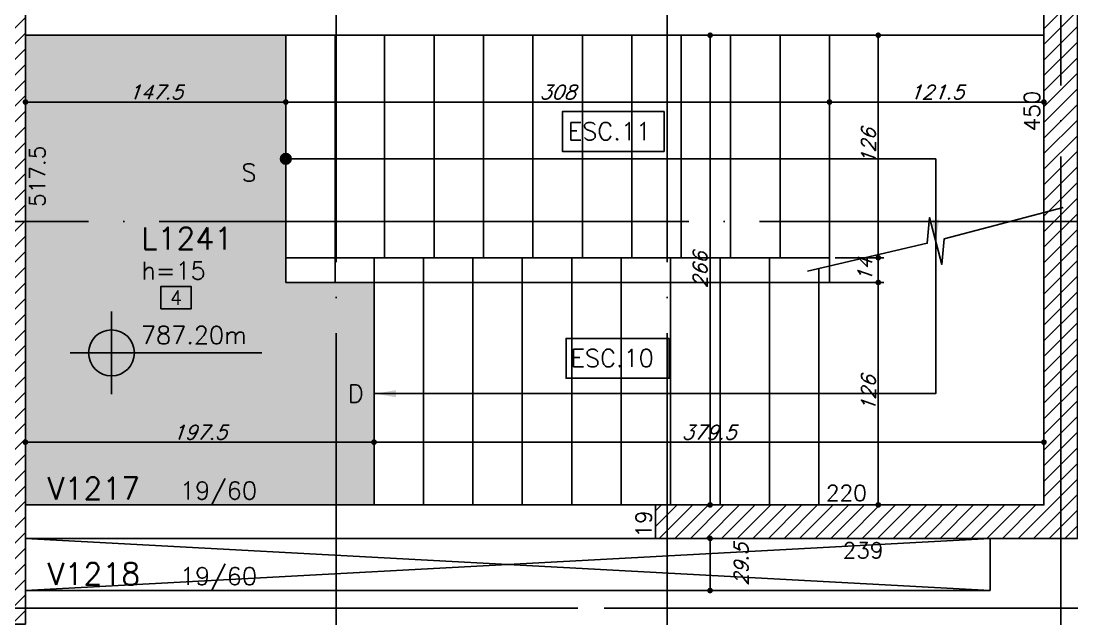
# Model space of a CAD drawing. Extents: x -4228 to 5417, y -2048 to 2452.
# Drawn here: x 17 to 612, y -21 to 318 of the extents above; entities that cross this region are included whole.
import ezdxf
from ezdxf.enums import TextEntityAlignment as Align

# ---------------------------------------------------------------- set-up
doc = ezdxf.new("R2010")
doc.units = 0
doc.header["$LTSCALE"] = 50
doc.header["$MEASUREMENT"] = 0
doc.linetypes.add('EIXO', pattern=[6.8, 6, -0.4, 0, -0.4])
doc.layers.get('0').update_dxf_attribs({"linetype": 'CONTINUOUS'})
doc.layers.get('DEFPOINTS').update_dxf_attribs({"linetype": 'CONTINUOUS'})
for name, color, linetype in [('242', 3, 'CONTINUOUS'), ('F-AUX', 2, 'CONTINUOUS'), ('F-COTAS', 106, 'CONTINUOUS'), ('F-COTAS-FUROS', 50, 'CONTINUOUS'), ('F-EIXO', 12, 'EIXO'), ('F-ESCADAS', 2, 'CONTINUOUS'), ('F-LAJES-DIM', 2, 'CONTINUOUS'), ('F-LAJES-NOME', 4, 'CONTINUOUS'), ('F-NÍVEL-PLANTA', 2, 'CONTINUOUS'), ('F-PILARES-DIM', 172, 'CONTINUOUS'), ('F-PILARES-HACH', 174, 'CONTINUOUS'), ('F-PILARES-S', 170, 'CONTINUOUS'), ('F-TEXTO', 6, 'CONTINUOUS'), ('F-TEXTO ESCADA', 2, 'CONTINUOUS'), ('F-TEXTO-YELLOW', 2, 'CONTINUOUS'), ('F-VIGAS', 3, 'CONTINUOUS'), ('F-VIGAS-DIM', 2, 'CONTINUOUS'), ('F-VIGAS-NOME', 4, 'CONTINUOUS'), ('F-VÃO', 1, 'CONTINUOUS')]:
    doc.layers.add(name, color=color, linetype=linetype)
doc.layers.add('F-DESNIVEL-3', color=7, linetype='CONTINUOUS', true_color=0xd5c7ff)
doc.styles.add('5385-ARQ-PB-BAS-PLA-TER-TORRE-A-106-TXT$0$R60-75', font='simplex.shx', dxfattribs={"height": 0.1125})
doc.styles.add('CP-TEXT-INCL', font='simplex.shx', dxfattribs={"oblique": 20})
doc.styles.add('MCP', font='simplex.shx')
doc.styles.add('ROMANS', font='simplex.shx')
doc.dimstyles.new('CP-COTAS-50', dxfattribs={"dimscale": 0.64, "dimtxt": 12.5, "dimasz": 5, "dimexe": 5, "dimexo": 5, "dimgap": 2.5, "dimtad": 1, "dimdec": 1, "dimdsep": 46, "dimtxsty": 'CP-TEXT-INCL', "dimblk1": 'DOT', "dimblk2": 'DOT', "dimsah": 1, "dimcen": 9, "dimclrd": 256, "dimclre": 256, "dimclrt": 256, "dimadec": 0, "dimazin": 0, "dimtfac": 1, "dimtdec": 1, "dimtmove": 2, "dimatfit": 3, "dimldrblk": 'DOT', "dimfxl": 0, "dimtolj": 1, "dimarcsym": 0})

# ---------------------------------------------------------------- blocks, each defined once
blk = doc.blocks.new('*U15')
at = {"layer": 'F-EIXO'}
blk.add_line((0, 0), (0, -2655), dxfattribs=at)
at = {"layer": 'F-TEXTO', "style": 'ROMANS'}
blk.add_attdef('EIXO', text='', height=17.5, rotation=360, dxfattribs=at).set_placement((0, 28.21), align=Align.MIDDLE_CENTER)
blk = doc.blocks.new('*U20')
at = {"layer": 'F-EIXO'}
blk.add_line((0, 0), (0, -2755), dxfattribs=at)
at = {"layer": 'F-TEXTO', "style": 'ROMANS'}
blk.add_attdef('EIXO', text='', height=17.5, rotation=360, dxfattribs=at).set_placement((0, 28.2072), align=Align.MIDDLE_CENTER)
blk = doc.blocks.new('*U21')
at = {"layer": 'F-EIXO'}
blk.add_line((0, 0), (0, -2655), dxfattribs=at)
at = {"layer": 'F-TEXTO', "style": 'ROMANS'}
blk.add_attdef('EIXO', text='', height=17.5, rotation=360, dxfattribs=at).set_placement((0, 28.21), align=Align.MIDDLE_CENTER)
blk = doc.blocks.new('*U29')
at = {"layer": 'F-EIXO'}
blk.add_line((0, 0), (7285, 0), dxfattribs=at)
at = {"layer": 'F-TEXTO', "style": 'ROMANS'}
blk.add_attdef('EIXO', text='', height=17.5, dxfattribs=at).set_placement((-28.2072, 0), align=Align.MIDDLE_CENTER)
blk = doc.blocks.new('*U32')
at = {"layer": 'F-EIXO'}
blk.add_line((0, 0), (7285, 0), dxfattribs=at)
at = {"layer": 'F-TEXTO', "style": 'ROMANS'}
blk.add_attdef('EIXO', text='', height=17.5, dxfattribs=at).set_placement((-28.2072, 0), align=Align.MIDDLE_CENTER)
blk = doc.blocks.new('*U38')
at = {"layer": 'F-EIXO'}
blk.add_line((0, 0), (7197, 0), dxfattribs=at)
at = {"layer": 'F-TEXTO', "style": 'ROMANS'}
blk.add_attdef('EIXO', text='', height=17.5, dxfattribs=at).set_placement((-28.2072, 0), align=Align.MIDDLE_CENTER)
blk = doc.blocks.new('_DOT')
at = {"color": 0, "linetype": 'ByBlock'}
blk.add_line((-0.5, 0), (-1, 0), dxfattribs=at)
at = {"color": 0, "linetype": 'ByBlock', "const_width": 0.5}
blk.add_lwpolyline([(-0.25, 0, 1), (0.25, 0, 1)], format="xyb", close=True, dxfattribs=at)
blk = doc.blocks.new('*D341')
at = {"layer": 'DEFPOINTS', "color": 0, "linetype": 'Continuous', "transparency": 16777216}
for p in [(406.88, 24.5), (406.88, 24.5), (406.88, -5)]:
    blk.add_point(p, dxfattribs=at)
at = {"layer": 'F-COTAS', "linetype": 'Continuous', "lineweight": -2, "transparency": 16777216}
blk.add_line((406.88, -1.8), (406.88, 21.3), dxfattribs=at)
at = {"layer": 'F-COTAS', "linetype": 'Continuous', "lineweight": -2, "transparency": 16777216, "xscale": 3.2, "yscale": 3.2, "zscale": 3.2}
for p, rotation in [((406.88, 24.5), 90), ((406.88, -5), 270)]:
    blk.add_blockref('_DOT', p, dxfattribs=dict(at, rotation=rotation))
at = {"layer": 'F-COTAS', "linetype": 'Continuous', "transparency": 16777216, "insert": (424.48, 9.75), "char_height": 8, "attachment_point": 5, "rotation": 90, "style": 'CP-TEXT-INCL'}
blk.add_mtext('\\A1;29.5', dxfattribs=at)
blk = doc.blocks.new('*D342')
at = {"layer": 'DEFPOINTS', "color": 0, "linetype": 'Continuous', "transparency": 16777216}
for p in [(406.88, 309.5), (406.88, 309.5), (406.88, 43.5)]:
    blk.add_point(p, dxfattribs=at)
at = {"layer": 'F-COTAS', "linetype": 'Continuous', "lineweight": -2, "transparency": 16777216}
blk.add_line((406.88, 46.7), (406.88, 306.3), dxfattribs=at)
at = {"layer": 'F-COTAS', "linetype": 'Continuous', "lineweight": -2, "transparency": 16777216, "xscale": 3.2, "yscale": 3.2, "zscale": 3.2}
for p, rotation in [((406.88, 309.5), 90), ((406.88, 43.5), 270)]:
    blk.add_blockref('_DOT', p, dxfattribs=dict(at, rotation=rotation))
at = {"layer": 'F-COTAS', "linetype": 'Continuous', "transparency": 16777216, "insert": (401.28, 176.5), "char_height": 8, "attachment_point": 5, "rotation": 90, "style": 'CP-TEXT-INCL'}
blk.add_mtext('\\A1;266', dxfattribs=at)
blk = doc.blocks.new('*D412')
at = {"layer": 'DEFPOINTS', "color": 0, "linetype": 'Continuous', "transparency": 16777216}
for p in [(19, 79.02), (216.5, 79.02), (216.5, 79.02)]:
    blk.add_point(p, dxfattribs=at)
at = {"layer": 'F-COTAS', "linetype": 'Continuous', "lineweight": -2, "transparency": 16777216}
blk.add_line((22.2, 79.02), (213.3, 79.02), dxfattribs=at)
at = {"layer": 'F-COTAS', "linetype": 'Continuous', "lineweight": -2, "transparency": 16777216, "xscale": 3.2, "yscale": 3.2, "zscale": 3.2, "rotation": 180}
blk.add_blockref('_DOT', (19, 79.02), dxfattribs=at)
at = {"layer": 'F-COTAS', "linetype": 'Continuous', "lineweight": -2, "transparency": 16777216, "xscale": 3.2, "yscale": 3.2, "zscale": 3.2}
blk.add_blockref('_DOT', (216.5, 79.02), dxfattribs=at)
at = {"layer": 'F-COTAS', "linetype": 'Continuous', "transparency": 16777216, "insert": (117.75, 84.62), "char_height": 8, "attachment_point": 5, "style": 'CP-TEXT-INCL'}
blk.add_mtext('\\A1;197.5', dxfattribs=at)
blk = doc.blocks.new('*D413')
at = {"layer": 'DEFPOINTS', "color": 0, "linetype": 'Continuous', "transparency": 16777216}
for p in [(216.5, 79.02), (596, 79.02), (596, 79.02)]:
    blk.add_point(p, dxfattribs=at)
at = {"layer": 'F-COTAS', "linetype": 'Continuous', "lineweight": -2, "transparency": 16777216}
blk.add_line((219.7, 79.02), (592.8, 79.02), dxfattribs=at)
at = {"layer": 'F-COTAS', "linetype": 'Continuous', "lineweight": -2, "transparency": 16777216, "xscale": 3.2, "yscale": 3.2, "zscale": 3.2, "rotation": 180}
blk.add_blockref('_DOT', (216.5, 79.02), dxfattribs=at)
at = {"layer": 'F-COTAS', "linetype": 'Continuous', "lineweight": -2, "transparency": 16777216, "xscale": 3.2, "yscale": 3.2, "zscale": 3.2}
blk.add_blockref('_DOT', (596, 79.02), dxfattribs=at)
at = {"layer": 'F-COTAS', "linetype": 'Continuous', "transparency": 16777216, "insert": (406.25, 84.62), "char_height": 8, "attachment_point": 5, "style": 'CP-TEXT-INCL'}
blk.add_mtext('\\A1;379.5', dxfattribs=at)
blk = doc.blocks.new('A$C4F090159')
at = {"layer": 'F-AUX'}
h = blk.add_hatch(color=1, dxfattribs=at)
edge = h.paths.add_edge_path()
edge.add_arc((-429.5, 196), 3, 0, 360)
at = {"layer": 'F-AUX', "color": 1}
for points in [[(-429.5, 196), (-61.28, 196), (-61.28, 63), (-379, 63)], [(-133.85, 132.44), (-66.11, 148.22), (-64.78, 162.78), (-57.77, 136.22), (-56.44, 150.78), (10.81, 168.54)]]:
    blk.add_lwpolyline(points, dxfattribs=at)
blk.add_circle((-429.5, 196), 3, dxfattribs=at)
for points in [[(-59.28, 161.5), (-61.28, 149.5), (-63.28, 161.5)], [(-367, 65), (-379, 63), (-367, 61)]]:
    blk.add_solid(points, dxfattribs=at)
at = {"layer": 'F-DESNIVEL-3'}
blk.add_lwpolyline([(-379.5, 0), (-379.5, 140)], dxfattribs=at)
at = {"layer": 'F-ESCADAS'}
for p, q in [((-429.5, 266), (-429.5, 126)), ((-401.5, 266), (-401.5, 126)), ((-373.5, 266), (-373.5, 140)), ((-345.5, 266), (-345.5, 140)), ((-317.5, 266), (-317.5, 140)), ((-289.5, 266), (-289.5, 140)), ((-261.5, 266), (-261.5, 140)), ((-233.5, 266), (-233.5, 140)), ((-205.5, 266), (-205.5, 140)), ((-177.5, 266), (-177.5, 140)), ((-149.5, 266), (-149.5, 140)), ((-121.5, 266), (-121.5, 126)), ((-121.5, 140), (-429.5, 140)), ((-295.5, 140), (-295.5, 0)), ((-267.5, 140), (-267.5, 0)), ((-239.5, 140), (-239.5, 0)), ((-211.5, 140), (-211.5, 0)), ((-183.5, 140), (-183.5, 0)), ((-155.5, 140), (-155.5, 0)), ((-127.5, 133.92), (-127.5, 0)), ((-121.5, 126), (-429.5, 126))]:
    blk.add_line(p, q, dxfattribs=at)
for points in [[(-379.5, 140), (-379.5, 0)], [(-351.5, 140), (-351.5, 0)], [(-323.5, 140), (-323.5, 0)]]:
    blk.add_lwpolyline(points, dxfattribs=at)
at = {"layer": 'F-TEXTO ESCADA', "color": 1}
for points in [[(-215.21, 222.8), (-215.21, 200.22), (-272.78, 200.22), (-272.78, 222.8)], [(-212.22, 94.3), (-212.22, 71.72), (-270.74, 71.72), (-270.74, 94.3)]]:
    blk.add_lwpolyline(points, close=True, dxfattribs=at)
at = {"layer": 'F-TEXTO ESCADA', "style": 'ROMANS'}
for s, p in [('ESC.11', (-269.7, 206.66)), ('ESC.10', (-268.15, 78.16))]:
    blk.add_text(s, height=10, dxfattribs=at).set_placement(p)
at = {"layer": 'F-TEXTO-YELLOW', "char_height": 10, "width": 122.7592, "attachment_point": 9, "style": '5385-ARQ-PB-BAS-PLA-TER-TORRE-A-106-TXT$0$R60-75'}
for s, insert in [('S', (-446.06, 183.27)), ('D', (-385.35, 58.08))]:
    blk.add_mtext(s, dxfattribs=dict(at, insert=insert))
blk = doc.blocks.new('*U547')
at = {"layer": 'F-LAJES-DIM', "color": 1}
blk.add_lwpolyline([(0, 0), (21.39, 0), (21.39, 16), (0, 16)], close=True, dxfattribs=at)
at = {"layer": 'F-LAJES-DIM', "style": 'MCP'}
blk.add_attdef('DIM', text='', height=10, dxfattribs=at).set_placement((10.7, 8), align=Align.MIDDLE_CENTER)
blk = doc.blocks.new('Nível - Planta')
at = {"layer": 'F-NÍVEL-PLANTA'}
h = blk.add_hatch(color=71, dxfattribs=at)
h.paths.add_polyline_path([(0, 0), (0, 0.26, 0.414214), (-0.26, 0)])
h.paths.add_polyline_path([(0.26, 0), (0, 0), (0, -0.26, 0.414214)])
for p, q in [((0, -0.469), (0, 0.469)), ((-0.469, 0), (1.704, 0))]:
    blk.add_line(p, q, dxfattribs=at)
blk.add_circle((0, 0), 0.26, dxfattribs=at)
at = {"layer": 'F-TEXTO', "color": 3, "style": 'MCP'}
blk.add_attdef('NÍVEL', (0.333, 0.102), '', height=0.2, dxfattribs=at)
blk = doc.blocks.new('A$C48292965')
at = {"layer": 'F-DESNIVEL-3'}
h = blk.add_hatch(color=256, dxfattribs=at)
h.dxf.hatch_style = 1
h.paths.add_polyline_path([(-379.5, 126), (-429.5, 126), (-429.5, 266), (-577, 266), (-577, 0), (-379.5, 0)])
at = {"layer": 'F-LAJES-DIM', "linetype": 'Continuous', "xscale": 0.8, "yscale": 0.8, "zscale": 0.8}
blk.add_blockref('*U547', (-500.24, 110.97), dxfattribs=at).add_auto_attribs({'DIM': '4'})
at = {"layer": 'F-NÍVEL-PLANTA', "linetype": 'Continuous', "xscale": 50, "yscale": 50, "zscale": 50}
blk.add_blockref('Nível - Planta', (-528.24, 86.11), dxfattribs=at).add_auto_attribs({'NÍVEL': '787.20m'})
blk = doc.blocks.new('*D548')
at = {"layer": 'DEFPOINTS', "color": 0, "linetype": 'Continuous', "transparency": 16777216}
for p in [(474.5, 271.68), (596, 271.68), (596, 271.68)]:
    blk.add_point(p, dxfattribs=at)
at = {"layer": 'F-COTAS', "linetype": 'Continuous', "lineweight": -2, "transparency": 16777216}
blk.add_line((477.7, 271.68), (592.8, 271.68), dxfattribs=at)
at = {"layer": 'F-COTAS', "linetype": 'Continuous', "lineweight": -2, "transparency": 16777216, "xscale": 3.2, "yscale": 3.2, "zscale": 3.2, "rotation": 180}
blk.add_blockref('_DOT', (474.5, 271.68), dxfattribs=at)
at = {"layer": 'F-COTAS', "linetype": 'Continuous', "lineweight": -2, "transparency": 16777216, "xscale": 3.2, "yscale": 3.2, "zscale": 3.2}
blk.add_blockref('_DOT', (596, 271.68), dxfattribs=at)
at = {"layer": 'F-COTAS', "linetype": 'Continuous', "transparency": 16777216, "insert": (535.25, 277.28), "char_height": 8, "attachment_point": 5, "style": 'CP-TEXT-INCL'}
blk.add_mtext('\\A1;121.5', dxfattribs=at)
blk = doc.blocks.new('*D549')
at = {"layer": 'DEFPOINTS', "color": 0, "linetype": 'Continuous', "transparency": 16777216}
for p in [(468.5, 169.5), (502.16, 169.5), (468.5, 43.5)]:
    blk.add_point(p, dxfattribs=at)
at = {"layer": 'F-COTAS', "linetype": 'Continuous', "lineweight": -2, "transparency": 16777216}
for p, q in [((471.7, 169.5), (505.36, 169.5)), ((502.16, 46.7), (502.16, 166.3)), ((471.7, 43.5), (505.36, 43.5))]:
    blk.add_line(p, q, dxfattribs=at)
at = {"layer": 'F-COTAS', "linetype": 'Continuous', "lineweight": -2, "transparency": 16777216, "xscale": 3.2, "yscale": 3.2, "zscale": 3.2}
for p, rotation in [((502.16, 169.5), 90), ((502.16, 43.5), 270)]:
    blk.add_blockref('_DOT', p, dxfattribs=dict(at, rotation=rotation))
at = {"layer": 'F-COTAS', "linetype": 'Continuous', "transparency": 16777216, "insert": (496.56, 106.5), "char_height": 8, "attachment_point": 5, "rotation": 90, "style": 'CP-TEXT-INCL'}
blk.add_mtext('\\A1;126', dxfattribs=at)
blk = doc.blocks.new('*D550')
at = {"layer": 'DEFPOINTS', "color": 0, "linetype": 'Continuous', "transparency": 16777216}
for p in [(474.5, 183.5), (502.16, 183.5), (474.5, 169.5)]:
    blk.add_point(p, dxfattribs=at)
at = {"layer": 'F-COTAS', "linetype": 'Continuous', "lineweight": -2, "transparency": 16777216}
for p, q in [((477.7, 183.5), (505.36, 183.5)), ((502.16, 172.7), (502.16, 180.3)), ((477.7, 169.5), (505.36, 169.5))]:
    blk.add_line(p, q, dxfattribs=at)
at = {"layer": 'F-COTAS', "linetype": 'Continuous', "lineweight": -2, "transparency": 16777216, "xscale": 3.2, "yscale": 3.2, "zscale": 3.2}
for p, rotation in [((502.16, 183.5), 90), ((502.16, 169.5), 270)]:
    blk.add_blockref('_DOT', p, dxfattribs=dict(at, rotation=rotation))
at = {"layer": 'F-COTAS', "linetype": 'Continuous', "transparency": 16777216, "insert": (494.61, 176.5), "char_height": 8, "attachment_point": 5, "rotation": 90, "style": 'CP-TEXT-INCL'}
blk.add_mtext('\\A1;14', dxfattribs=at)
blk = doc.blocks.new('*D551')
at = {"layer": 'DEFPOINTS', "color": 0, "linetype": 'Continuous', "transparency": 16777216}
for p in [(474.5, 309.5), (502.16, 309.5), (474.5, 183.5)]:
    blk.add_point(p, dxfattribs=at)
at = {"layer": 'F-COTAS', "linetype": 'Continuous', "lineweight": -2, "transparency": 16777216}
for p, q in [((477.7, 309.5), (505.36, 309.5)), ((502.16, 186.7), (502.16, 306.3)), ((477.7, 183.5), (505.36, 183.5))]:
    blk.add_line(p, q, dxfattribs=at)
at = {"layer": 'F-COTAS', "linetype": 'Continuous', "lineweight": -2, "transparency": 16777216, "xscale": 3.2, "yscale": 3.2, "zscale": 3.2}
for p, rotation in [((502.16, 309.5), 90), ((502.16, 183.5), 270)]:
    blk.add_blockref('_DOT', p, dxfattribs=dict(at, rotation=rotation))
at = {"layer": 'F-COTAS', "linetype": 'Continuous', "transparency": 16777216, "insert": (496.56, 246.5), "char_height": 8, "attachment_point": 5, "rotation": 90, "style": 'CP-TEXT-INCL'}
blk.add_mtext('\\A1;126', dxfattribs=at)
blk = doc.blocks.new('*D552')
at = {"layer": 'DEFPOINTS', "color": 0, "linetype": 'Continuous', "transparency": 16777216}
for p in [(19, 271.68), (19, 271.68), (166.5, 271.68)]:
    blk.add_point(p, dxfattribs=at)
at = {"layer": 'F-COTAS', "linetype": 'Continuous', "lineweight": -2, "transparency": 16777216}
blk.add_line((163.3, 271.68), (22.2, 271.68), dxfattribs=at)
at = {"layer": 'F-COTAS', "linetype": 'Continuous', "lineweight": -2, "transparency": 16777216, "xscale": 3.2, "yscale": 3.2, "zscale": 3.2, "rotation": 180}
blk.add_blockref('_DOT', (19, 271.68), dxfattribs=at)
at = {"layer": 'F-COTAS', "linetype": 'Continuous', "lineweight": -2, "transparency": 16777216, "xscale": 3.2, "yscale": 3.2, "zscale": 3.2}
blk.add_blockref('_DOT', (166.5, 271.68), dxfattribs=at)
at = {"layer": 'F-COTAS', "linetype": 'Continuous', "transparency": 16777216, "insert": (92.75, 277.28), "char_height": 8, "attachment_point": 5, "style": 'CP-TEXT-INCL'}
blk.add_mtext('\\A1;147.5', dxfattribs=at)
blk = doc.blocks.new('*D553')
at = {"layer": 'DEFPOINTS', "color": 0, "linetype": 'Continuous', "transparency": 16777216}
for p in [(166.5, 271.68), (474.5, 271.68), (474.5, 271.68)]:
    blk.add_point(p, dxfattribs=at)
at = {"layer": 'F-COTAS', "linetype": 'Continuous', "lineweight": -2, "transparency": 16777216}
blk.add_line((169.7, 271.68), (471.3, 271.68), dxfattribs=at)
at = {"layer": 'F-COTAS', "linetype": 'Continuous', "lineweight": -2, "transparency": 16777216, "xscale": 3.2, "yscale": 3.2, "zscale": 3.2, "rotation": 180}
blk.add_blockref('_DOT', (166.5, 271.68), dxfattribs=at)
at = {"layer": 'F-COTAS', "linetype": 'Continuous', "lineweight": -2, "transparency": 16777216, "xscale": 3.2, "yscale": 3.2, "zscale": 3.2}
blk.add_blockref('_DOT', (474.5, 271.68), dxfattribs=at)
at = {"layer": 'F-COTAS', "linetype": 'Continuous', "transparency": 16777216, "insert": (320.5, 277.28), "char_height": 8, "attachment_point": 5, "style": 'CP-TEXT-INCL'}
blk.add_mtext('\\A1;308', dxfattribs=at)

msp = doc.modelspace()

# ---------------------------------------------------------------- hatches: boundary and pattern name
at = {"layer": 'F-PILARES-HACH', "linetype": 'Continuous'}
h = msp.add_hatch(dxfattribs=at)
h.set_pattern_fill('ANSI31', color=256, scale=50, style=0)
h.paths.add_polyline_path([(19, -24), (19, 493.5), (0, 493.5), (0, 0), (-219, 0), (-219, -24)], flags=16)
h = msp.add_hatch(dxfattribs=at)
h.set_pattern_fill('ANSI31', color=256, scale=50, style=0)
h.paths.add_polyline_path([(615, 24.5), (615, 493.5), (596, 493.5), (596, 43.5), (376, 43.5), (376, 24.5)], flags=16)

# ---------------------------------------------------------------- linework, layer by layer
at = {"layer": '242', "linetype": 'Continuous'}
msp.add_line((605.5, 34), (605.5, 34), dxfattribs=at)
at = {"layer": 'F-EIXO'}
msp.add_line((-3709.089, -15), (3550.572, -15), dxfattribs=at)
at = {"layer": 'F-PILARES-S', "linetype": 'Continuous'}
for points in [[(19, -24), (19, 493.5), (0, 493.5), (0, 0), (-219, 0), (-219, -24), (19, -24)], [(615, 24.5), (615, 493.5), (596, 493.5), (596, 43.5), (376, 43.5), (376, 24.5), (615, 24.5)]]:
    msp.add_lwpolyline(points, dxfattribs=at)
at = {"layer": 'F-VIGAS'}
for points in [[(19, 309.5), (267.5, 309.5)], [(267.5, 309.5), (445.5, 309.5)], [(445.5, 309.5), (596, 309.5)], [(376, 43.5), (19, 43.5)], [(19, 24.5), (376, 24.5)], [(565.5, 24.5), (565.5, -5)], [(565.5, -5), (19, -5)]]:
    msp.add_lwpolyline(points, dxfattribs=at)
at = {"layer": 'F-VÃO'}
for p, q in [((19, -5), (565.5, 24.5)), ((19, 24.5), (565.5, -5))]:
    msp.add_line(p, q, dxfattribs=at)

# ---------------------------------------------------------------- block references
at = {"layer": 'F-COTAS-FUROS', "linetype": 'Continuous'}
for name in ['A$C48292965', 'A$C4F090159']:
    msp.add_blockref(name, (596, 43.5), dxfattribs=at)
at = {"layer": 'F-EIXO', "linetype": 'Continuous'}
for name, p in [('*U20', (605.5, 1941.357)), ('*U15', (195, 1841.357)), ('*U21', (382.5, 1841.357)), ('*U38', (-3646.32, 204)), ('*U29', (-3734.274, -15)), ('*U32', (-3734.274, -15))]:
    msp.add_blockref(name, p, dxfattribs=at)

# ---------------------------------------------------------------- texts
at = {"layer": 'F-LAJES-DIM', "linetype": 'Continuous', "style": 'MCP'}
msp.add_text('h=15', height=10, dxfattribs=at).set_placement((84.728, 171.206))
at = {"layer": 'F-LAJES-NOME', "linetype": 'Continuous', "style": 'MCP'}
msp.add_text('L1241', height=12.5, dxfattribs=at).set_placement((84.728, 188.206))
at = {"layer": 'F-PILARES-DIM', "linetype": 'Continuous', "style": 'MCP'}
for s, p in [('450', (593.75, 255)), ('517.5', (30.25, 212.25)), ('19', (373.75, 25))]:
    msp.add_text(s, height=9, rotation=90, dxfattribs=at).set_placement(p)
for s, p in [('220', (472.5, 45.75)), ('239', (482, 13.25))]:
    msp.add_text(s, height=9, dxfattribs=at).set_placement(p)
at = {"layer": 'F-VIGAS-DIM', "linetype": 'Continuous', "style": 'MCP'}
for p in [(106.5, 46.625), (106.5, -1.875)]:
    msp.add_text('19/60', height=10, dxfattribs=at).set_placement(p)
at = {"layer": 'F-VIGAS-NOME', "linetype": 'Continuous', "style": 'MCP'}
for s, p in [('V1217', (31.5, 46.625)), ('V1218', (31.5, -1.875))]:
    msp.add_text(s, height=12.5, dxfattribs=at).set_placement(p)

# ---------------------------------------------------------------- dimensions: what is measured, and where the dimension line sits
at = {"layer": 'F-COTAS', "linetype": 'Continuous'}
for base, p1, p2, angle, picture, middle in [((406.877, 309.5), (406.877, 43.5), (406.877, 309.5), 270, '*D342', (401.277, 176.5)), ((502.162, 309.5), (474.5, 183.5), (474.5, 309.5), 90, '*D551', (496.562, 246.5)), ((502.162, 169.5), (468.5, 43.5), (468.5, 169.5), 90, '*D549', (496.562, 106.5)), ((216.5, 79.019), (19, 79.019), (216.5, 79.019), 180, '*D412', (117.75, 84.619)), ((596, 79.019), (216.5, 79.019), (596, 79.019), 180, '*D413', (406.25, 84.619)), ((406.877, 24.5), (406.877, -5), (406.877, 24.5), 270, '*D341', (424.477, 9.75))]:
    dim = msp.add_linear_dim(base=base, p1=p1, p2=p2, angle=angle, dimstyle='CP-COTAS-50', override={"dimfxl": 7.5}, dxfattribs=at)
    dim.commit()
    dim.dimension.update_dxf_attribs({"geometry": picture, "text_midpoint": middle})
for base, p1, p2, picture, middle in [((19, 271.683), (166.5, 271.683), (19, 271.683), '*D552', (92.75, 277.283)), ((474.5, 271.683), (166.5, 271.683), (474.5, 271.683), '*D553', (320.5, 277.283)), ((596, 271.683), (474.5, 271.683), (596, 271.683), '*D548', (535.25, 277.283))]:
    dim = msp.add_linear_dim(base=base, p1=p1, p2=p2, dimstyle='CP-COTAS-50', override={"dimfxl": 7.5}, dxfattribs=at)
    dim.commit()
    dim.dimension.update_dxf_attribs({"geometry": picture, "text_midpoint": middle})
dim = msp.add_linear_dim(base=(502.162, 183.5), p1=(474.5, 169.5), p2=(474.5, 183.5), angle=90, dimstyle='CP-COTAS-50', override={"dimfxl": 7.5}, dxfattribs=at)
dim.commit()
dim.dimension.update_dxf_attribs({"geometry": '*D550', "text_midpoint": (494.608, 176.5), "dimtype": 160})

doc.saveas('drawing.dxf')
